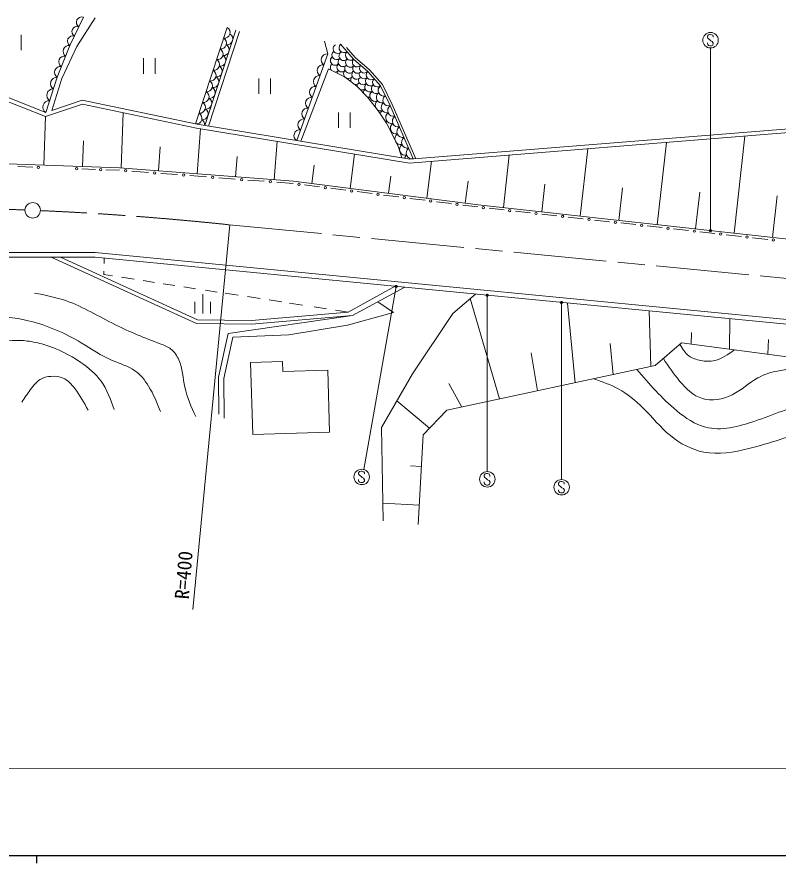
# Model space of a CAD drawing. Units: millimetres, scale not verified. Extents: x 40000 to 680000, y 20000 to 380000.
# Drawn here: x 165470 to 263884, y 204000 to 313488 of the extents above; entities that cross this region are included whole.
import ezdxf
from ezdxf.enums import TextEntityAlignment as Align

# ---------------------------------------------------------------- set-up
doc = ezdxf.new("R2010")
doc.units = ezdxf.units.MM
doc.header["$LTSCALE"] = 1000
doc.linetypes.add('CHAIN', pattern=[18.5, 12, -1.5, 3.5, -1.5])
for name, color, linetype, lineweight in [('M-BGD', 7, 'Continuous', 13), ('M-BMK', 2, 'CHAIN', 13), ('M-BMK-SRVR', 3, 'Continuous', 13), ('M-STR-HTXT', 7, 'Continuous', 13), ('M-STR-STR3', 7, 'Continuous', 13), ('M-STR-STRC', 7, 'Continuous', 13), ('M-TTL-BAND', 7, 'Continuous', 25)]:
    doc.layers.add(name, color=color, linetype=linetype, lineweight=lineweight)
doc.styles.add('ＭＳ ゴシック', font='')
doc.styles.get('ＭＳ ゴシック').set_extended_font_data('MS Gothic')

# ---------------------------------------------------------------- blocks, each defined once
blk = doc.blocks.new('filled_dot')
at = {"color": 0, "linetype": 'Continuous', "lineweight": -2, "const_width": 1.25}
blk.add_lwpolyline([(-0.625, 0, 1), (0.625, 0, 1)], format="xyb", close=True, dxfattribs=at)

msp = doc.modelspace()

# ---------------------------------------------------------------- linework, layer by layer
at = {"layer": 'M-BGD'}
for p, q in [((172325, 309772), (174064, 313453)), ((174064, 313453), (172325, 309772)), ((173195, 309654), (175567, 313375)), ((192647, 312126), (188562, 299642)), ((188565, 299651), (192647, 312126)), ((166035, 311183), (166036, 309183)), ((193788, 311753), (189760, 299444)), ((194263, 311597), (190259, 299362)), ((146561, 310073), (169196, 301123)), ((205248, 310346), (205658, 308699)), ((207314, 309967), (208985, 308007)), ((207314, 309967), (208985, 308007)), ((146360, 309615), (169183, 300591)), ((170665, 305695), (172325, 309772)), ((172325, 309772), (170665, 305695)), ((171259, 305537), (173195, 309654)), ((208095, 309513), (209198, 308220)), ((181853, 306142), (181852, 308142)), ((183352, 308143), (183353, 306143)), ((201653, 297486), (205658, 308699)), ((205658, 308699), (201653, 297486)), ((208985, 308007), (210833, 306437)), ((208985, 308007), (210833, 306437)), ((209198, 308220), (211044, 306651)), ((202190, 297398), (205768, 306792)), ((205768, 306792), (207901, 305689)), ((211044, 306651), (212725, 304724)), ((169196, 301123), (170665, 305695)), ((170665, 305695), (169196, 301123)), ((169972, 301385), (171259, 305537)), ((196757, 303526), (196756, 305526)), ((198256, 305527), (198257, 303527)), ((207901, 305689), (209417, 304535)), ((210833, 306437), (212473, 304557)), ((210833, 306437), (212473, 304557)), ((209417, 304535), (210856, 303046)), ((212473, 304557), (213722, 302010)), ((212473, 304557), (213722, 302010)), ((212725, 304724), (213994, 302136)), ((169183, 300591), (173928, 302193)), ((169972, 301385), (173897, 302710)), ((173897, 302710), (188780, 299606)), ((173928, 302193), (188688, 299114)), ((210856, 303046), (212219, 301301)), ((179203, 301093), (178952, 293945)), ((207053, 299116), (207051, 301116)), ((208551, 301117), (208553, 299117)), ((212219, 301301), (213247, 299735)), ((213722, 302010), (216724, 295120)), ((213722, 302010), (216724, 295120)), ((213994, 302136), (217040, 295145)), ((169179, 300592), (168958, 294296)), ((188688, 299114), (216231, 294579)), ((189207, 299029), (188759, 293185)), ((188780, 299606), (216252, 295082)), ((213247, 299735), (214070, 298143)), ((216231, 294579), (276026, 299375)), ((216252, 295082), (276074, 299880)), ((214070, 298143), (214790, 296654)), ((259596, 298057), (258191, 285493)), ((174072, 297459), (173955, 294121)), ((199111, 297398), (198729, 292421)), ((249443, 297243), (248253, 286604)), ((184010, 296658), (183773, 293567)), ((209121, 295750), (208555, 291297)), ((214790, 296654), (215241, 295249)), ((239289, 296428), (238315, 287715)), ((158824, 294651), (178748, 293953)), ((193945, 295432), (193744, 292803)), ((219082, 294807), (218475, 290035)), ((229136, 295614), (228377, 288826)), ((165584, 294114), (167517, 294046)), ((175629, 293762), (173856, 293824)), ((178731, 293653), (176958, 293715)), ((178748, 293953), (201225, 292229)), ((182475, 293366), (180335, 293530)), ((203898, 294316), (203595, 291928)), ((186219, 293079), (184079, 293243)), ((189963, 292792), (187823, 292956)), ((193707, 292505), (191567, 292669)), ((197451, 292218), (195311, 292382)), ((213799, 292904), (213515, 290666)), ((201195, 291931), (199055, 292095)), ((201225, 292229), (225094, 289193)), ((204604, 291497), (202656, 291745)), ((208013, 291064), (206065, 291311)), ((223794, 292231), (223435, 289405)), ((233746, 291850), (233346, 288271)), ((243757, 291390), (243284, 287160)), ((211422, 290630), (209474, 290878)), ((214831, 290196), (212883, 290444)), ((253757, 290831), (253222, 286049)), ((263763, 290331), (263160, 284938)), ((218240, 289763), (216292, 290011)), ((221649, 289329), (219701, 289577)), ((225058, 288896), (223110, 289143)), ((225094, 289193), (293237, 281575)), ((228466, 288515), (226519, 288732)), ((231874, 288134), (229927, 288351)), ((235282, 287753), (233335, 287970)), ((238690, 287372), (236743, 287589)), ((242098, 286991), (240151, 287208)), ((245506, 286610), (243559, 286827)), ((248914, 286228), (246967, 286446)), ((252322, 285847), (250375, 286065)), ((255730, 285466), (253783, 285684)), ((259138, 285085), (257191, 285303)), ((262546, 284704), (260598, 284922)), ((152536, 283015), (175604, 282984)), ((175604, 282984), (277033, 273160)), ((152546, 282415), (175575, 282384)), ((169875, 282392), (188695, 273807)), ((171083, 282390), (188806, 274306)), ((175575, 282384), (276984, 272562)), ((176752, 282270), (176734, 281592)), ((176707, 280604), (176695, 280145)), ((176695, 280145), (177814, 279973)), ((178971, 279796), (180620, 279543)), ((181799, 279362), (183267, 279137)), ((184366, 278969), (185906, 278733)), ((187040, 278559), (188564, 278325)), ((189870, 278125), (191379, 277893)), ((208296, 275300), (214357, 278628)), ((215613, 278506), (208875, 274848)), ((189487, 277616), (189489, 275116)), ((192411, 277735), (194060, 277482)), ((195281, 277295), (196899, 277047)), ((224754, 277621), (221824, 275114)), ((224080, 277044), (227881, 264050)), ((188488, 276616), (188489, 275116)), ((190489, 275117), (190488, 276617)), ((198069, 276868), (199707, 276617)), ((200708, 276463), (202413, 276202)), ((203890, 275975), (205508, 275727)), ((214161, 275240), (212147, 276624)), ((236675, 276466), (237658, 266148)), ((192777, 272529), (208875, 274848)), ((195787, 274224), (208296, 275300)), ((195805, 273723), (208875, 274848)), ((206653, 275552), (208296, 275300)), ((208224, 273614), (214161, 275240)), ((221824, 275114), (216598, 267288)), ((247209, 275446), (247436, 268247)), ((188695, 273807), (195805, 273723)), ((188806, 274306), (195787, 274224)), ((257666, 274433), (257619, 270503)), ((200636, 272332), (208224, 273614)), ((252677, 272649), (252662, 271159)), ((191520, 266870), (192777, 272529)), ((192203, 266719), (193387, 272045)), ((193387, 272045), (200636, 272332)), ((262660, 271760), (262576, 269846)), ((242183, 271234), (242547, 267197)), ((247986, 268365), (251418, 271324)), ((251418, 271324), (273999, 268334)), ((231945, 270012), (232770, 265099)), ((199791, 268916), (195670, 268788)), ((195670, 268788), (195959, 259445)), ((199832, 267587), (199791, 268916)), ((221065, 262587), (247986, 268365)), ((205651, 267767), (199832, 267587)), ((205899, 259753), (205651, 267767)), ((216598, 267288), (212619, 260374)), ((191520, 266870), (191569, 262101)), ((192203, 266719), (192271, 261562)), ((221325, 266037), (222992, 263001)), ((214608, 263829), (218827, 260276)), ((217995, 259418), (221065, 262587)), ((195959, 259445), (205899, 259753)), ((212619, 260374), (212820, 248280)), ((217331, 247803), (217995, 259418)), ((216372, 255380), (217760, 255301)), ((212781, 250577), (217475, 250309))]:
    msp.add_line(p, q, dxfattribs=at)
for centre in [(168241, 294021), (173191, 293847), (176293, 293738), (179533, 293591), (183277, 293304), (187021, 293017), (190765, 292730), (194509, 292443), (198253, 292156), (201925, 291838), (205334, 291404), (208744, 290971), (212153, 290537), (215562, 290103), (218971, 289670), (222380, 289236), (225789, 288814), (229197, 288433), (232605, 288052), (236013, 287671), (239421, 287290), (242828, 286909), (246236, 286528), (249644, 286147), (253052, 285766), (256460, 285385), (259868, 285004), (263276, 284623)]:
    msp.add_circle(centre, 150, dxfattribs=at)
for centre, radius, start, end in [((173849, 312804), 684, 71.75273, 237.68441), ((173270, 311577), 684, 71.75273, 237.68441), ((192285, 311477), 743, 262.98577, 60.77509), ((172690, 310350), 684, 71.75273, 237.68441), ((192635, 310621), 743, 262.98577, 60.77509), ((191831, 310091), 743, 262.98577, 60.77509), ((192182, 309235), 743, 262.98577, 60.77509), ((206955, 309364), 606, 119.90382, 319.06953), ((207767, 309507), 646, 134.48434, 306.39198), ((172186, 309036), 748, 79.30056, 236.40793), ((191377, 308705), 743, 262.98577, 60.77509), ((206812, 308571), 606, 131.92598, 310.64324), ((207715, 308441), 606, 119.90382, 319.06953), ((208602, 308526), 646, 134.48434, 306.39198), ((171633, 307677), 748, 79.30056, 236.40793), ((190924, 307319), 743, 262.98577, 60.77509), ((191728, 307849), 743, 262.98577, 60.77509), ((205560, 307944), 762, 82.59017, 238.1023), ((206606, 307837), 606, 131.92598, 319.06953), ((207612, 307660), 606, 131.92598, 319.06953), ((208568, 307584), 606, 130.64324, 319.06953), ((209451, 307619), 606, 140.22828, 319.06953), ((171080, 306318), 748, 79.30056, 236.40793), ((190470, 305933), 743, 262.98577, 60.77509), ((191275, 306463), 743, 262.98577, 60.77509), ((205059, 306542), 762, 82.59017, 238.1023), ((206596, 306949), 606, 131.92598, 211.51673), ((207458, 306980), 606, 131.92598, 319.06953), ((208311, 306123), 606, 130.64324, 319.06953), ((208464, 306803), 606, 130.64324, 319.06953), ((209491, 306799), 606, 140.22828, 319.06953), ((210375, 306834), 606, 140.22828, 319.06953), ((170643, 304861), 834, 88.46837, 235.90377), ((190821, 305077), 743, 262.98577, 60.77509), ((204559, 305141), 762, 82.59017, 238.1023), ((206596, 306949), 606, 273.78494, 319.06953), ((207524, 306169), 606, 142.52388, 177.33741), ((209235, 305338), 606, 140.22828, 203.38488), ((209388, 306018), 606, 140.22828, 319.06953), ((210351, 306121), 624, 168.43852, 308.87896), ((211171, 305181), 624, 133.3372, 308.87896), ((211261, 305983), 624, 133.3372, 308.87896), ((212081, 305043), 624, 133.3372, 308.87896), ((190017, 304547), 743, 262.98577, 60.77509), ((204058, 303739), 762, 82.59017, 238.1023), ((209235, 305338), 606, 262.02524, 319.06953), ((210094, 304660), 624, 168.43852, 200.79979), ((210248, 305340), 624, 168.43852, 308.87896), ((211068, 304400), 624, 133.3372, 301.51131), ((211929, 304190), 624, 125.90873, 299.22119), ((212892, 303973), 719, 125.63287, 286.59436), ((170153, 303337), 834, 88.46837, 235.90377), ((189563, 303160), 743, 262.98577, 60.77509), ((190367, 303691), 743, 262.98577, 60.77509), ((210094, 304660), 624, 247.26655, 308.87896), ((210915, 303719), 624, 133.3372, 188.81106), ((211813, 303283), 719, 125.63287, 293.68958), ((212666, 303070), 719, 125.63287, 286.59436), ((213516, 302699), 719, 125.63287, 286.59436), ((169664, 301813), 834, 88.46837, 235.90377), ((189109, 301774), 743, 262.98577, 60.77509), ((189914, 302304), 743, 262.98577, 60.77509), ((203558, 302337), 762, 82.59017, 238.1023), ((210915, 303719), 624, 259.25528, 288.37806), ((211530, 302543), 719, 125.63287, 145.92614), ((212521, 302041), 719, 125.63287, 202.6973), ((213290, 301797), 719, 125.63287, 284.0004), ((189460, 300918), 743, 262.98577, 60.77509), ((203057, 300936), 762, 82.59017, 238.1023), ((212521, 302041), 719, 233.24575, 284.0004), ((213151, 300722), 771, 126.34657, 160.14827), ((213920, 300480), 771, 126.34657, 280.74411), ((214178, 301390), 771, 126.34657, 280.74411), ((188656, 300388), 743, 262.98577, 60.77509), ((189007, 299532), 743, 353.41208, 60.77509), ((202556, 299534), 762, 82.59017, 238.1023), ((214779, 300011), 771, 126.34657, 280.74411), ((213151, 300722), 771, 266.43697, 284.05603), ((213795, 299354), 771, 126.34657, 141.24407), ((214521, 299102), 771, 126.34657, 280.74411), ((215379, 298633), 771, 126.34657, 280.74411), ((202056, 298132), 762, 82.59017, 238.1023), ((215121, 297724), 771, 126.34657, 280.74411), ((215980, 297255), 771, 126.34657, 280.74411), ((215722, 296346), 771, 126.34657, 280.74411), ((216580, 295877), 771, 126.34657, 280.74411), ((216322, 294968), 771, 126.34657, 163.0955)]:
    msp.add_arc(centre, radius, start, end, dxfattribs=at)
for points, knots in [([(240047, 266661), (241136, 266279), (242225, 265897), (243229, 265350), (244401, 264711), (245457, 263846), (246412, 262898), (247610, 261707), (248648, 260384), (249959, 259309), (251211, 258283), (252711, 257483), (254278, 257176), (256177, 256805), (258175, 257158), (260095, 257635), (262859, 258321), (265460, 259263), (268138, 260049), (270568, 260762), (273061, 261345), (275591, 261644), (278699, 262013), (281863, 261953), (284953, 261423), (287562, 260977), (290117, 260196), (292726, 259974), (295448, 259743), (298227, 260121), (300951, 260616), (303628, 261102), (306252, 261701), (308858, 262394), (312507, 263364), (316120, 264518), (319809, 265355), (322757, 266025), (325754, 266492), (328762, 266770), (331629, 267035), (334506, 267128), (337397, 267003), (341886, 266809), (346408, 266090), (350804, 266603), (354179, 266997), (357480, 268117), (360756, 269246), (364383, 270496), (367980, 271756), (371342, 273480), (375125, 275418), (378611, 277943), (382097, 280468)], [0, 0, 0, 0, 1, 1, 1, 2, 2, 2, 3, 3, 3, 4, 4, 4, 5, 5, 5, 6, 6, 6, 7, 7, 7, 8, 8, 8, 9, 9, 9, 10, 10, 10, 11, 11, 11, 12, 12, 12, 13, 13, 13, 14, 14, 14, 15, 15, 15, 16, 16, 16, 17, 17, 17, 18, 18, 18, 18]), ([(245606, 267854), (247215, 266000), (248823, 264147), (250775, 262537), (251906, 261604), (253152, 260753), (254503, 260403), (256520, 259881), (258771, 260474), (260866, 261180), (263327, 262010), (265574, 262996), (267954, 263730), (270704, 264578), (273634, 265090), (276543, 265145), (279086, 265192), (281614, 264890), (284133, 264559), (287371, 264134), (290594, 263661), (293860, 263475), (297231, 263282), (300646, 263394), (303949, 264027), (306590, 264533), (309158, 265372), (311765, 266077), (315105, 266980), (318508, 267662), (321944, 267993), (324209, 268211), (326489, 268276), (328761, 268406), (334039, 268709), (339269, 269363), (344576, 269735), (346977, 269903), (349394, 270014), (351711, 270558), (354571, 271229), (357278, 272560), (360071, 273517), (362456, 274335), (364903, 274881), (367387, 275477), (369650, 276019), (371943, 276604), (373885, 277799), (374887, 278416), (375796, 279195), (376704, 279975)], [0, 0, 0, 0, 1, 1, 1, 2, 2, 2, 3, 3, 3, 4, 4, 4, 5, 5, 5, 6, 6, 6, 7, 7, 7, 8, 8, 8, 9, 9, 9, 10, 10, 10, 11, 11, 11, 12, 12, 12, 13, 13, 13, 14, 14, 14, 15, 15, 15, 16, 16, 16, 17, 17, 17, 17]), ([(167723, 277763), (169130, 277483), (170537, 277203), (171878, 276737), (174057, 275980), (176061, 274731), (178132, 273692), (180033, 272738), (181990, 271961), (184003, 271180), (184487, 270992), (184974, 270804), (185376, 270495), (185826, 270149), (186170, 269651), (186406, 269123), (186905, 268008), (186923, 266761), (187171, 265579), (187449, 264254), (188016, 263011), (188584, 261768)], [0, 0, 0, 0, 1, 1, 1, 2, 2, 2, 3, 3, 3, 4, 4, 4, 5, 5, 5, 6, 6, 6, 7, 7, 7, 7]), ([(147035, 263761), (146777, 264284), (146519, 264807), (146385, 265361), (146243, 265949), (146241, 266572), (146308, 267191), (146399, 268025), (146618, 268851), (147031, 269554), (147722, 270733), (148955, 271568), (150231, 272187), (152177, 273131), (154223, 273574), (156290, 273982), (158002, 274321), (159730, 274635), (161474, 274710), (163299, 274788), (165142, 274603), (166925, 274180), (169344, 273606), (171652, 272595), (173788, 271326), (175112, 270539), (176370, 269652), (177792, 269041), (178786, 268614), (179860, 268322), (180728, 267709), (181439, 267206), (182012, 266488), (182482, 265728), (183134, 264676), (183591, 263545), (184047, 262413)], [0, 0, 0, 0, 1, 1, 1, 2, 2, 2, 3, 3, 3, 4, 4, 4, 5, 5, 5, 6, 6, 6, 7, 7, 7, 8, 8, 8, 9, 9, 9, 10, 10, 10, 11, 11, 11, 12, 12, 12, 12]), ([(157098, 263577), (157186, 264390), (157275, 265203), (157553, 265940), (157876, 266795), (158454, 267548), (159038, 268305), (159755, 269232), (160480, 270164), (161438, 270746), (162430, 271347), (163671, 271573), (164868, 271625), (165526, 271653), (166171, 271629), (166812, 271550), (167532, 271460), (168248, 271301), (168947, 271094), (170656, 270587), (172267, 269795), (173751, 268772), (174734, 268094), (175661, 267315), (176345, 266372), (177134, 265285), (177598, 263980), (178063, 262676)], [0, 0, 0, 0, 1, 1, 1, 2, 2, 2, 3, 3, 3, 4, 4, 4, 5, 5, 5, 6, 6, 6, 7, 7, 7, 8, 8, 8, 9, 9, 9, 9]), ([(251182, 271121), (251519, 270565), (251856, 270009), (252347, 269638), (252774, 269315), (253318, 269133), (253871, 269029), (254488, 268914), (255117, 268897), (255699, 269031), (256621, 269242), (257428, 269832), (258234, 270421)], [0, 0, 0, 0, 1, 1, 1, 2, 2, 2, 3, 3, 3, 4, 4, 4, 4]), ([(249057, 269288), (249712, 268302), (250367, 267316), (251157, 266371), (251972, 265397), (252931, 264467), (254093, 264113), (255309, 263742), (256748, 264001), (257938, 264588), (259165, 265193), (260127, 266146), (261275, 266782), (262036, 267204), (262879, 267486), (263771, 267661), (264408, 267786), (265070, 267855), (265591, 268168), (266030, 268431), (266369, 268865), (266709, 269299)], [0, 0, 0, 0, 1, 1, 1, 2, 2, 2, 3, 3, 3, 4, 4, 4, 5, 5, 5, 6, 6, 6, 7, 7, 7, 7]), ([(166093, 263659), (166452, 264177), (166811, 264695), (167198, 265223), (167628, 265810), (168093, 266410), (168721, 266710), (169067, 266876), (169463, 266950), (169865, 266978), (170418, 267016), (170982, 266967), (171466, 266750), (172063, 266483), (172539, 265961), (172953, 265417), (173638, 264518), (174154, 263558), (174670, 262597)], [0, 0, 0, 0, 1, 1, 1, 2, 2, 2, 3, 3, 3, 4, 4, 4, 5, 5, 5, 6, 6, 6, 6])]:
    msp.add_open_spline(points, degree=3, knots=knots, dxfattribs=at)
at = {"layer": 'M-BMK'}
msp.add_line((192898, 286595), (266100, 279550), dxfattribs=at)
for start, end in [(87.74973, 95.35), (83.95959, 87.46325)]:
    msp.add_arc((150806, -111184), 400000, start, end, dxfattribs=at)
at = {"layer": 'M-BMK-SRVR'}
msp.add_circle((167511, 288463), 1000, dxfattribs=at)
at = {"layer": 'M-STR-HTXT'}
msp.add_line((188204, 236804), (192995, 286585), dxfattribs=at)
at = {"layer": 'M-STR-STR3'}
msp.add_line((562329, 216454), (69783, 216125), dxfattribs=at)
at = {"layer": 'M-STR-STRC'}
for p, q in [((254870, 311169), (254746, 310985)), ((254746, 310985), (254749, 310853)), ((255062, 311235), (254870, 311169)), ((255183, 311233), (255062, 311235)), ((255433, 311114), (255183, 311233)), ((255497, 310983), (255433, 311114)), ((255497, 310854), (255497, 310983)), ((254749, 310005), (254747, 310126)), ((254749, 310853), (254812, 310724)), ((254789, 309903), (254749, 310005)), ((254873, 309792), (254789, 309903)), ((254812, 310724), (255068, 310543)), ((255068, 310543), (255197, 310411)), ((255197, 310411), (255376, 310295)), ((255437, 309853), (255295, 309761)), ((255376, 310295), (255503, 310095)), ((255497, 309985), (255437, 309853)), ((255503, 310095), (255497, 309985)), ((255060, 309732), (254873, 309792)), ((255195, 309732), (255060, 309732)), ((255145, 285834), (255130, 309473)), ((255295, 309761), (255195, 309732)), ((214498, 278614), (210337, 254923)), ((226274, 277473), (226289, 254661)), ((235881, 276543), (235897, 253629)), ((209765, 254662), (209642, 254477)), ((209642, 254477), (209645, 254346)), ((209645, 254346), (209708, 254217)), ((209708, 254217), (209963, 254035)), ((209958, 254728), (209765, 254662)), ((210079, 254725), (209958, 254728)), ((209963, 254035), (210092, 253904)), ((210329, 254607), (210079, 254725)), ((210392, 254475), (210329, 254607)), ((210392, 254346), (210392, 254475)), ((226008, 254358), (225885, 254173)), ((225885, 254173), (225887, 254042)), ((225887, 254042), (225951, 253913)), ((226200, 254424), (226008, 254358)), ((226322, 254421), (226200, 254424)), ((226572, 254303), (226322, 254421)), ((226635, 254171), (226572, 254303)), ((226635, 254042), (226635, 254171)), ((209645, 253498), (209642, 253619)), ((209685, 253395), (209645, 253498)), ((209769, 253284), (209685, 253395)), ((209956, 253224), (209769, 253284)), ((210090, 253224), (209956, 253224)), ((210190, 253253), (210090, 253224)), ((210092, 253904), (210272, 253788)), ((210332, 253345), (210190, 253253)), ((210272, 253788), (210398, 253588)), ((210393, 253477), (210332, 253345)), ((210398, 253588), (210393, 253477)), ((225888, 253194), (225885, 253315)), ((225927, 253091), (225888, 253194)), ((226012, 252980), (225927, 253091)), ((225951, 253913), (226206, 253731)), ((226199, 252920), (226012, 252980)), ((226333, 252920), (226199, 252920)), ((226206, 253731), (226335, 253599)), ((226433, 252949), (226333, 252920)), ((226335, 253599), (226514, 253484)), ((226575, 253041), (226433, 252949)), ((226514, 253484), (226641, 253284)), ((226636, 253173), (226575, 253041)), ((226641, 253284), (226636, 253173)), ((235616, 253326), (235492, 253142)), ((235492, 253142), (235495, 253010)), ((235495, 253010), (235558, 252881)), ((235808, 253392), (235616, 253326)), ((235929, 253390), (235808, 253392)), ((236180, 253271), (235929, 253390)), ((236243, 253140), (236180, 253271)), ((236243, 253011), (236243, 253140)), ((235496, 252162), (235493, 252283)), ((235535, 252059), (235496, 252162)), ((235620, 251949), (235535, 252059)), ((235558, 252881), (235814, 252700)), ((235807, 251888), (235620, 251949)), ((235941, 251889), (235807, 251888)), ((235814, 252700), (235943, 252568)), ((236041, 251918), (235941, 251889)), ((235943, 252568), (236122, 252452)), ((236183, 252010), (236041, 251918)), ((236122, 252452), (236249, 252252)), ((236243, 252142), (236183, 252010)), ((236249, 252252), (236243, 252142))]:
    msp.add_line(p, q, dxfattribs=at)
for centre in [(255154, 310473), (210049, 253965), (226292, 253661), (235900, 252629)]:
    msp.add_circle(centre, 1000, dxfattribs=at)
at = {"layer": 'M-TTL-BAND'}
for p, q in [((40000, 205000), (579000, 205000)), ((168000, 205000), (168000, 204000))]:
    msp.add_line(p, q, dxfattribs=at)

# ---------------------------------------------------------------- block references
at = {"layer": 'M-STR-STRC', "xscale": 160, "yscale": 160}
for p, rotation in [((255145, 285834), 90), ((214498, 278614), 260), ((226274, 277473), 270), ((235881, 276543), 270)]:
    msp.add_blockref('filled_dot', p, dxfattribs=dict(at, rotation=rotation))

# ---------------------------------------------------------------- texts
at = {"layer": 'M-STR-HTXT', "style": 'ＭＳ ゴシック'}
msp.add_text('R=400', height=1833, rotation=85.243, dxfattribs=at).set_placement((186768, 238162), align=Align.MIDDLE_LEFT)

doc.saveas('drawing.dxf')
